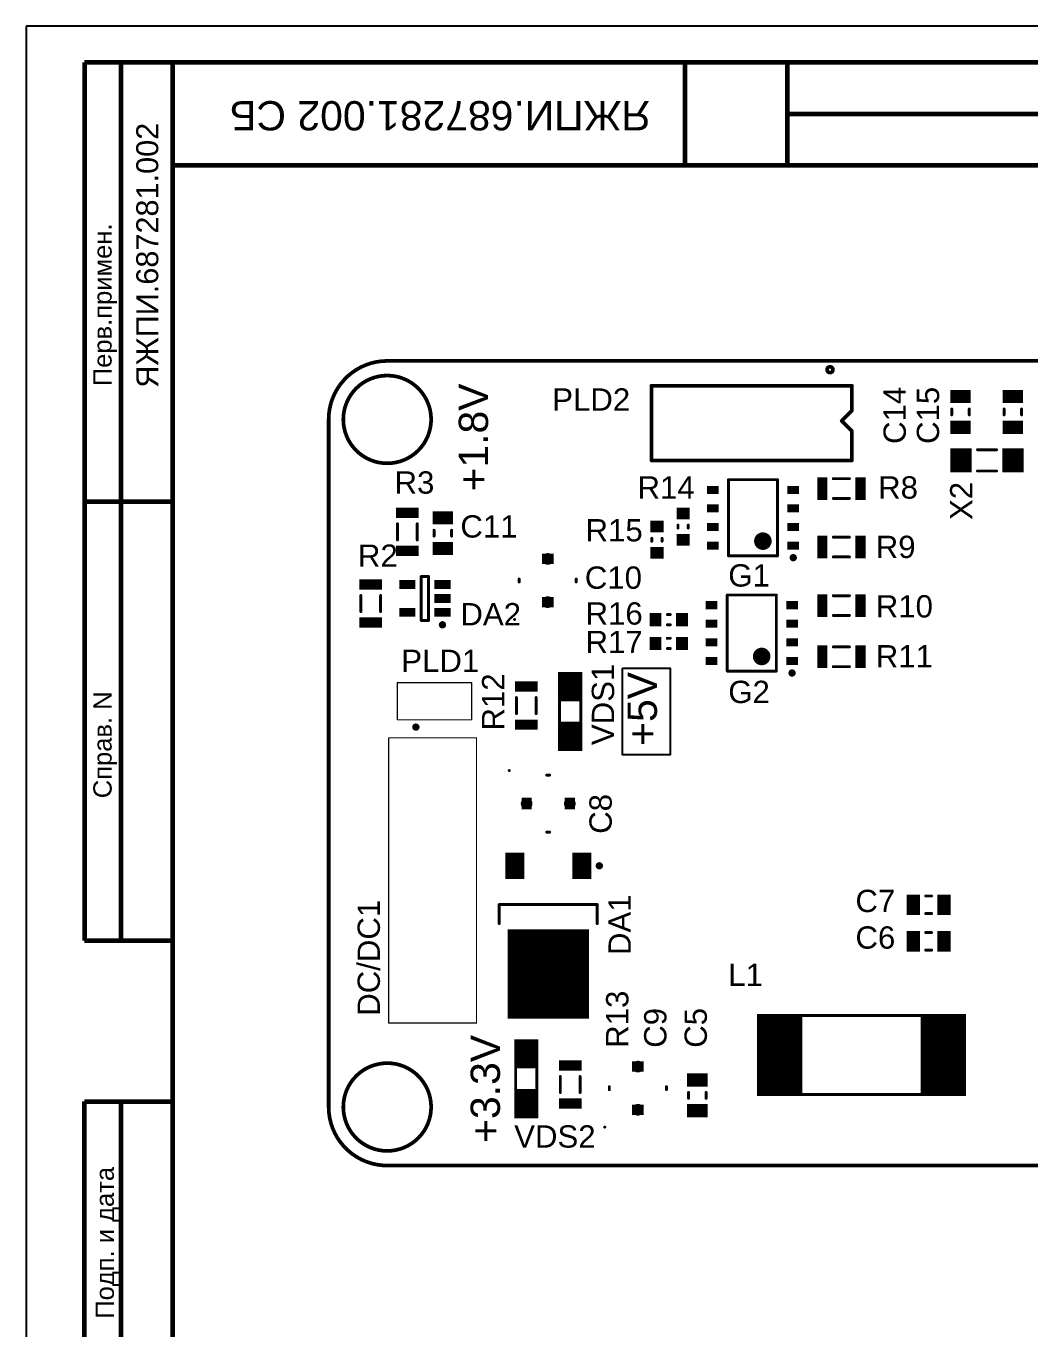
# Model space of a CAD drawing. Header units: millimetres. Extents: x 616 to 3040, y 265 to 2725.
# Drawn here: x 1500.6 to 1637.8, y 1278.2 to 1456.3 of the extents above; entities that cross this region are included whole.
import ezdxf

# ---------------------------------------------------------------- set-up
doc = ezdxf.new("R2010")
doc.units = ezdxf.units.MM
for name, color, linetype in [('KeepOutLayer', 6, 'Continuous'), ('Text', 140, 'Continuous'), ('TONK', 7, 'Continuous'), ('TopOverlay', 2, 'Continuous'), ('TopPaste', 8, 'Continuous')]:
    doc.layers.add(name, color=color, linetype=linetype)
doc.layers.add('OSN', color=7, linetype='Continuous', lineweight=60)
doc.styles.get("Standard").update_dxf_attribs({"font": 'arial.ttf'})

# ---------------------------------------------------------------- blocks, each defined once
blk = doc.blocks.new('3')
at = {"layer": 'KeepOutLayer', "const_width": 0.254}
for points in [[(-43.183, 26.918, -0.414214), (-39.183, 30.918)], [(-39.183, -24.082, -0.414214), (-43.183, -20.082)]]:
    blk.add_lwpolyline(points, format="xyb", dxfattribs=at)
for points in [[(-39.183, 30.918), (36.567, 30.918)], [(-43.183, -20.082), (-43.183, 26.918)], [(-39.183, -24.082), (36.567, -24.082)]]:
    blk.add_lwpolyline(points, dxfattribs=at)
at = {"layer": 'KeepOutLayer'}
for points, const_width in [([(-39.246, 30.918, 1), (-39.119, 30.918, 1)], 0.127), ([(-39.246, 30.918, 1), (-39.119, 30.918, 1)], 0.127), ([(-36.183, 26.918, 1), (-42.183, 26.918, 1)], 0.254), ([(-43.246, 26.918, 1), (-43.119, 26.918, 1)], 0.127), ([(-43.246, 26.918, 1), (-43.119, 26.918, 1)], 0.127), ([(-42.246, 26.918, 1), (-42.119, 26.918, 1)], 0.127), ([(-36.246, 26.918, 1), (-36.119, 26.918, 1)], 0.127), ([(-36.183, -20.082, 1), (-42.183, -20.082, 1)], 0.254), ([(-43.246, -20.082, 1), (-43.119, -20.082, 1)], 0.127), ([(-43.246, -20.082, 1), (-43.119, -20.082, 1)], 0.127), ([(-42.246, -20.082, 1), (-42.119, -20.082, 1)], 0.127), ([(-36.246, -20.082, 1), (-36.119, -20.082, 1)], 0.127), ([(-39.246, -24.082, 1), (-39.119, -24.082, 1)], 0.127), ([(-39.246, -24.082, 1), (-39.119, -24.082, 1)], 0.127)]:
    blk.add_lwpolyline(points, format="xyb", close=True, dxfattribs=dict(at, const_width=const_width))
at = {"layer": 'TopOverlay'}
for points, const_width in [([(-8.735, 30.316, 1), (-9.135, 30.316, 1)], 0.254), ([(-9.199, 30.316, 1), (-9.072, 30.316, 1)], 0.127), ([(-8.799, 30.316, 1), (-8.672, 30.316, 1)], 0.127), ([(-21.199, 29.216, 1), (-21.072, 29.216, 1)], 0.127), ([(-21.199, 29.216, 1), (-21.072, 29.216, 1)], 0.127), ([(-15.499, 29.216, 1), (-15.372, 29.216, 1)], 0.127), ([(-15.499, 29.216, 1), (-15.372, 29.216, 1)], 0.127), ([(-8.999, 29.216, 1), (-8.872, 29.216, 1)], 0.127), ([(-8.999, 29.216, 1), (-8.872, 29.216, 1)], 0.127), ([(-8.499, 29.216, 1), (-8.372, 29.216, 1)], 0.127), ([(-8.499, 29.216, 1), (-8.372, 29.216, 1)], 0.127), ([(-8.399, 29.216, 1), (-8.272, 29.216, 1)], 0.127), ([(-8.399, 29.216, 1), (-8.272, 29.216, 1)], 0.127), ([(-8.399, 29.216, 1), (-8.272, 29.216, 1)], 0.127), ([(-8.399, 29.216, 1), (-8.272, 29.216, 1)], 0.127), ([(-7.499, 29.216, 1), (-7.372, 29.216, 1)], 0.127), ([(-7.499, 29.216, 1), (-7.372, 29.216, 1)], 0.127), ([(-7.499, 27.516, 1), (-7.372, 27.516, 1)], 0.127), ([(-7.499, 27.516, 1), (-7.372, 27.516, 1)], 0.127), ([(-0.668, 27.631, 1), (-0.568, 27.631, 1)], 0.1), ([(0.532, 27.631, 1), (0.632, 27.631, 1)], 0.1), ([(2.907, 27.631, 1), (3.007, 27.631, 1)], 0.1), ([(4.107, 27.631, 1), (4.207, 27.631, 1)], 0.1), ([(-8.199, 26.816, 1), (-8.072, 26.816, 1)], 0.127), ([(-8.199, 26.816, 1), (-8.072, 26.816, 1)], 0.127), ([(-0.668, 27.231, 1), (-0.568, 27.231, 1)], 0.1), ([(0.532, 27.231, 1), (0.632, 27.231, 1)], 0.1), ([(2.907, 27.231, 1), (3.007, 27.231, 1)], 0.1), ([(4.107, 27.231, 1), (4.207, 27.231, 1)], 0.1), ([(-7.499, 26.116, 1), (-7.372, 26.116, 1)], 0.127), ([(-7.499, 26.116, 1), (-7.372, 26.116, 1)], 0.127), ([(-7.499, 26.116, 1), (-7.372, 26.116, 1)], 0.127), ([(-7.499, 25.916, 1), (-7.372, 25.916, 1)], 0.127), ([(1.095, 24.843, 1), (1.195, 24.843, 1)], 0.1), ([(2.395, 24.843, 1), (2.495, 24.843, 1)], 0.1), ([(-21.199, 24.116, 1), (-21.072, 24.116, 1)], 0.127), ([(-21.199, 24.116, 1), (-21.072, 24.116, 1)], 0.127), ([(-7.499, 24.116, 1), (-7.372, 24.116, 1)], 0.127), ([(-7.499, 24.116, 1), (-7.372, 24.116, 1)], 0.127), ([(1.095, 23.393, 1), (1.195, 23.393, 1)], 0.1), ([(2.395, 23.393, 1), (2.495, 23.393, 1)], 0.1), ([(-15.92, 22.798, 1), (-15.82, 22.798, 1)], 0.1), ([(-15.92, 22.798, 1), (-15.82, 22.798, 1)], 0.1), ([(-12.57, 22.798, 1), (-12.47, 22.798, 1)], 0.1), ([(-12.57, 22.798, 1), (-12.47, 22.798, 1)], 0.1), ([(-8.758, 22.868, 1), (-8.658, 22.868, 1)], 0.1), ([(-7.658, 22.868, 1), (-7.558, 22.868, 1)], 0.1), ([(-8.758, 21.518, 1), (-8.658, 21.518, 1)], 0.1), ([(-7.658, 21.518, 1), (-7.558, 21.518, 1)], 0.1), ([(-38.533, 19.781, 1), (-38.433, 19.781, 1)], 0.1), ([(-37.183, 19.781, 1), (-37.083, 19.781, 1)], 0.1), ([(-19.37, 19.693, 1), (-19.27, 19.693, 1)], 0.1), ([(-19.37, 19.493, 1), (-19.27, 19.493, 1)], 0.1), ([(-18.67, 19.693, 1), (-18.57, 19.693, 1)], 0.1), ([(-18.67, 19.493, 1), (-18.57, 19.493, 1)], 0.1), ([(-38.533, 18.681, 1), (-38.433, 18.681, 1)], 0.1), ([(-37.183, 18.681, 1), (-37.083, 18.681, 1)], 0.1), ([(-36.033, 19.343, 1), (-35.933, 19.343, 1)], 0.1), ([(-36.033, 18.943, 1), (-35.933, 18.943, 1)], 0.1), ([(-34.833, 19.343, 1), (-34.733, 19.343, 1)], 0.1), ([(-34.833, 18.943, 1), (-34.733, 18.943, 1)], 0.1), ([(-21.158, 18.793, 1), (-21.058, 18.793, 1)], 0.1), ([(-20.458, 18.793, 1), (-20.358, 18.793, 1)], 0.1), ([(-13.22, 18.598, 1), (-13.82, 18.598, 1)], 0.6), ([(-13.97, 18.598, 1), (-13.67, 18.598, 1)], 0.3), ([(-13.37, 18.598, 1), (-13.07, 18.598, 1)], 0.3), ([(-8.758, 18.868, 1), (-8.658, 18.868, 1)], 0.1), ([(-7.658, 18.868, 1), (-7.558, 18.868, 1)], 0.1), ([(-21.158, 18.593, 1), (-21.058, 18.593, 1)], 0.1), ([(-20.458, 18.593, 1), (-20.358, 18.593, 1)], 0.1), ([(-15.92, 17.598, 1), (-15.82, 17.598, 1)], 0.1), ([(-15.92, 17.598, 1), (-15.82, 17.598, 1)], 0.1), ([(-12.57, 17.598, 1), (-12.47, 17.598, 1)], 0.1), ([(-12.57, 17.598, 1), (-12.47, 17.598, 1)], 0.1), ([(-11.32, 17.468, 1), (-11.57, 17.468, 1)], 0.25), ([(-11.633, 17.468, 1), (-11.508, 17.468, 1)], 0.125), ([(-11.383, 17.468, 1), (-11.258, 17.468, 1)], 0.125), ([(-8.758, 17.518, 1), (-8.658, 17.518, 1)], 0.1), ([(-7.658, 17.518, 1), (-7.558, 17.518, 1)], 0.1), ([(-36.908, 16.181, 1), (-36.808, 16.181, 1)], 0.1), ([(-36.908, 16.181, 1), (-36.808, 16.181, 1)], 0.1), ([(-36.408, 16.181, 1), (-36.308, 16.181, 1)], 0.1), ([(-36.408, 16.181, 1), (-36.308, 16.181, 1)], 0.1), ([(-30.22, 16.006, 1), (-30.12, 16.006, 1)], 0.1), ([(-26.32, 16.006, 1), (-26.22, 16.006, 1)], 0.1), ([(-30.22, 15.806, 1), (-30.12, 15.806, 1)], 0.1), ([(-26.32, 15.806, 1), (-26.22, 15.806, 1)], 0.1), ([(-41.033, 14.881, 1), (-40.933, 14.881, 1)], 0.1), ([(-39.683, 14.881, 1), (-39.583, 14.881, 1)], 0.1), ([(-16, 14.916, 1), (-15.9, 14.916, 1)], 0.1), ([(-16, 14.916, 1), (-15.9, 14.916, 1)], 0.1), ([(-12.65, 14.916, 1), (-12.55, 14.916, 1)], 0.1), ([(-12.65, 14.916, 1), (-12.55, 14.916, 1)], 0.1), ([(-8.758, 14.868, 1), (-8.658, 14.868, 1)], 0.1), ([(-7.658, 14.868, 1), (-7.558, 14.868, 1)], 0.1), ([(-41.033, 13.781, 1), (-40.933, 13.781, 1)], 0.1), ([(-39.683, 13.781, 1), (-39.583, 13.781, 1)], 0.1), ([(-20.095, 13.581, 1), (-19.995, 13.581, 1)], 0.1), ([(-19.895, 13.581, 1), (-19.795, 13.581, 1)], 0.1), ([(-8.758, 13.518, 1), (-8.658, 13.518, 1)], 0.1), ([(-7.658, 13.518, 1), (-7.558, 13.518, 1)], 0.1), ([(-36.908, 13.181, 1), (-36.808, 13.181, 1)], 0.1), ([(-36.908, 13.181, 1), (-36.808, 13.181, 1)], 0.1), ([(-36.408, 13.181, 1), (-36.308, 13.181, 1)], 0.1), ([(-36.408, 13.181, 1), (-36.308, 13.181, 1)], 0.1), ([(-35.283, 12.881, 1), (-35.533, 12.881, 1)], 0.25), ([(-35.595, 12.881, 1), (-35.47, 12.881, 1)], 0.125), ([(-35.345, 12.881, 1), (-35.22, 12.881, 1)], 0.125), ([(-30.432, 13.244, 1), (-30.532, 13.244, 1)], 0.1), ([(-30.557, 13.244, 1), (-30.507, 13.244, 1)], 0.05), ([(-30.457, 13.244, 1), (-30.407, 13.244, 1)], 0.05), ([(-20.095, 12.881, 1), (-19.995, 12.881, 1)], 0.1), ([(-19.895, 12.881, 1), (-19.795, 12.881, 1)], 0.1), ([(-20.095, 11.956, 1), (-19.995, 11.956, 1)], 0.1), ([(-19.895, 11.956, 1), (-19.795, 11.956, 1)], 0.1), ([(-20.095, 11.256, 1), (-19.995, 11.256, 1)], 0.1), ([(-19.895, 11.256, 1), (-19.795, 11.256, 1)], 0.1), ([(-13.3, 10.716, 1), (-13.9, 10.716, 1)], 0.6), ([(-14.05, 10.716, 1), (-13.75, 10.716, 1)], 0.3), ([(-13.45, 10.716, 1), (-13.15, 10.716, 1)], 0.3), ([(-8.758, 11.368, 1), (-8.658, 11.368, 1)], 0.1), ([(-7.658, 11.368, 1), (-7.558, 11.368, 1)], 0.1), ([(-16, 9.716, 1), (-15.9, 9.716, 1)], 0.1), ([(-16, 9.716, 1), (-15.9, 9.716, 1)], 0.1), ([(-12.65, 9.716, 1), (-12.55, 9.716, 1)], 0.1), ([(-12.65, 9.716, 1), (-12.55, 9.716, 1)], 0.1), ([(-11.4, 9.586, 1), (-11.65, 9.586, 1)], 0.25), ([(-8.758, 10.018, 1), (-8.658, 10.018, 1)], 0.1), ([(-7.658, 10.018, 1), (-7.558, 10.018, 1)], 0.1), ([(-38.513, 8.926, 1), (-38.473, 8.926, 1)], 0.04), ([(-38.513, 8.926, 1), (-38.473, 8.926, 1)], 0.04), ([(-33.433, 8.926, 1), (-33.393, 8.926, 1)], 0.04), ([(-33.433, 8.926, 1), (-33.393, 8.926, 1)], 0.04), ([(-11.713, 9.586, 1), (-11.588, 9.586, 1)], 0.125), ([(-11.463, 9.586, 1), (-11.338, 9.586, 1)], 0.125), ([(-30.408, 7.906, 1), (-30.308, 7.906, 1)], 0.1), ([(-29.058, 7.906, 1), (-28.958, 7.906, 1)], 0.1), ([(-27.458, 7.606, 1), (-27.358, 7.606, 1)], 0.1), ([(-26.008, 7.606, 1), (-25.908, 7.606, 1)], 0.1), ([(-38.513, 6.386, 1), (-38.473, 6.386, 1)], 0.04), ([(-38.513, 6.386, 1), (-38.473, 6.386, 1)], 0.04), ([(-33.433, 6.386, 1), (-33.393, 6.386, 1)], 0.04), ([(-33.433, 6.386, 1), (-33.393, 6.386, 1)], 0.04), ([(-30.408, 6.806, 1), (-30.308, 6.806, 1)], 0.1), ([(-29.058, 6.806, 1), (-28.958, 6.806, 1)], 0.1), ([(-27.458, 6.306, 1), (-27.358, 6.306, 1)], 0.1), ([(-26.008, 6.306, 1), (-25.908, 6.306, 1)], 0.1), ([(-37.098, 5.886, 1), (-37.348, 5.886, 1)], 0.25), ([(-37.41, 5.886, 1), (-37.285, 5.886, 1)], 0.125), ([(-37.16, 5.886, 1), (-37.035, 5.886, 1)], 0.125), ([(-39.103, 5.156, 1), (-39.063, 5.156, 1)], 0.04), ([(-39.103, 5.156, 1), (-39.063, 5.156, 1)], 0.04), ([(-33.103, 5.156, 1), (-33.063, 5.156, 1)], 0.04), ([(-33.103, 5.156, 1), (-33.063, 5.156, 1)], 0.04), ([(-30.795, 2.918, 1), (-30.895, 2.918, 1)], 0.1), ([(-30.92, 2.918, 1), (-30.87, 2.918, 1)], 0.05), ([(-30.82, 2.918, 1), (-30.77, 2.918, 1)], 0.05), ([(-28.333, 2.606, 1), (-28.233, 2.606, 1)], 0.1), ([(-28.133, 2.606, 1), (-28.033, 2.606, 1)], 0.1), ([(-28.333, -1.294, 1), (-28.233, -1.294, 1)], 0.1), ([(-28.133, -1.294, 1), (-28.033, -1.294, 1)], 0.1), ([(-24.568, -3.594, 1), (-24.818, -3.594, 1)], 0.25), ([(-24.88, -3.594, 1), (-24.755, -3.594, 1)], 0.125), ([(-24.63, -3.594, 1), (-24.505, -3.594, 1)], 0.125), ([(-31.583, -6.244, 1), (-31.483, -6.244, 1)], 0.1), ([(-31.583, -6.244, 1), (-31.483, -6.244, 1)], 0.1), ([(-24.883, -6.244, 1), (-24.783, -6.244, 1)], 0.1), ([(-24.883, -6.244, 1), (-24.783, -6.244, 1)], 0.1), ([(-2.445, -5.657, 1), (-2.345, -5.657, 1)], 0.1), ([(-2.045, -5.657, 1), (-1.945, -5.657, 1)], 0.1), ([(-2.445, -6.857, 1), (-2.345, -6.857, 1)], 0.1), ([(-2.045, -6.857, 1), (-1.945, -6.857, 1)], 0.1), ([(-31.583, -7.544, 1), (-31.483, -7.544, 1)], 0.1), ([(-24.883, -7.544, 1), (-24.783, -7.544, 1)], 0.1), ([(-2.445, -8.157, 1), (-2.345, -8.157, 1)], 0.1), ([(-2.045, -8.157, 1), (-1.945, -8.157, 1)], 0.1), ([(-2.445, -9.357, 1), (-2.345, -9.357, 1)], 0.1), ([(-2.045, -9.357, 1), (-1.945, -9.357, 1)], 0.1), ([(-11.133, -13.819, 1), (-11.033, -13.819, 1)], 0.1), ([(-2.533, -13.819, 1), (-2.433, -13.819, 1)], 0.1), ([(-39.103, -14.344, 1), (-39.063, -14.344, 1)], 0.04), ([(-39.103, -14.344, 1), (-39.063, -14.344, 1)], 0.04), ([(-33.103, -14.344, 1), (-33.063, -14.344, 1)], 0.04), ([(-33.103, -14.344, 1), (-33.063, -14.344, 1)], 0.04), ([(-30.458, -17.494, 1), (-30.358, -17.494, 1)], 0.1), ([(-29.008, -17.494, 1), (-28.908, -17.494, 1)], 0.1), ([(-30.458, -18.794, 1), (-30.358, -18.794, 1)], 0.1), ([(-29.008, -18.794, 1), (-28.908, -18.794, 1)], 0.1), ([(-27.408, -17.994, 1), (-27.308, -17.994, 1)], 0.1), ([(-26.058, -17.994, 1), (-25.958, -17.994, 1)], 0.1), ([(-24.058, -18.694, 1), (-23.958, -18.694, 1)], 0.1), ([(-20.158, -18.694, 1), (-20.058, -18.694, 1)], 0.1), ([(-27.408, -19.094, 1), (-27.308, -19.094, 1)], 0.1), ([(-26.058, -19.094, 1), (-25.958, -19.094, 1)], 0.1), ([(-24.058, -18.894, 1), (-23.958, -18.894, 1)], 0.1), ([(-20.158, -18.894, 1), (-20.058, -18.894, 1)], 0.1), ([(-18.645, -19.082, 1), (-18.545, -19.082, 1)], 0.1), ([(-18.645, -19.482, 1), (-18.545, -19.482, 1)], 0.1), ([(-17.445, -19.082, 1), (-17.345, -19.082, 1)], 0.1), ([(-17.445, -19.482, 1), (-17.345, -19.482, 1)], 0.1), ([(-11.133, -19.219, 1), (-11.033, -19.219, 1)], 0.1), ([(-2.533, -19.219, 1), (-2.433, -19.219, 1)], 0.1), ([(-24.27, -21.456, 1), (-24.37, -21.456, 1)], 0.1), ([(-24.395, -21.456, 1), (-24.345, -21.456, 1)], 0.05), ([(-24.295, -21.456, 1), (-24.245, -21.456, 1)], 0.05)]:
    blk.add_lwpolyline(points, format="xyb", close=True, dxfattribs=dict(at, const_width=const_width))
for points, const_width in [([(-21.135, 24.116), (-21.135, 29.216)], 0.254), ([(-21.135, 29.216), (-15.435, 29.216)], 0.254), ([(-15.435, 29.216), (-8.935, 29.216)], 0.254), ([(-8.935, 29.216), (-8.435, 29.216)], 0.254), ([(-8.435, 29.216), (-8.335, 29.216)], 0.254), ([(-8.335, 29.216), (-8.335, 29.216)], 0.254), ([(-8.335, 29.216), (-7.435, 29.216)], 0.254), ([(-7.435, 27.516), (-7.435, 29.216)], 0.254), ([(-8.135, 26.816), (-7.435, 27.516)], 0.254), ([(-0.618, 27.231), (-0.618, 27.631)], 0.2), ([(0.582, 27.231), (0.582, 27.631)], 0.2), ([(2.957, 27.231), (2.957, 27.631)], 0.2), ([(4.157, 27.231), (4.157, 27.631)], 0.2), ([(-8.135, 26.816), (-7.435, 26.116)], 0.254), ([(-7.435, 25.916), (-7.435, 26.116)], 0.254), ([(-7.435, 24.116), (-7.435, 26.116)], 0.254), ([(1.145, 24.843), (2.445, 24.843)], 0.2), ([(-21.135, 24.116), (-7.435, 24.116)], 0.254), ([(1.145, 23.393), (2.445, 23.393)], 0.2), ([(-15.87, 17.598), (-15.87, 22.798)], 0.2), ([(-15.87, 22.798), (-12.52, 22.798)], 0.2), ([(-12.52, 17.598), (-12.52, 22.798)], 0.2), ([(-8.708, 22.868), (-7.608, 22.868)], 0.2), ([(-8.708, 21.518), (-7.608, 21.518)], 0.2), ([(-38.483, 18.681), (-38.483, 19.781)], 0.2), ([(-37.133, 18.681), (-37.133, 19.781)], 0.2), ([(-19.32, 19.493), (-19.32, 19.693)], 0.2), ([(-18.62, 19.493), (-18.62, 19.693)], 0.2), ([(-35.983, 18.943), (-35.983, 19.343)], 0.2), ([(-34.783, 18.943), (-34.783, 19.343)], 0.2), ([(-21.108, 18.593), (-21.108, 18.793)], 0.2), ([(-20.408, 18.593), (-20.408, 18.793)], 0.2), ([(-8.708, 18.868), (-7.608, 18.868)], 0.2), ([(-15.87, 17.598), (-12.52, 17.598)], 0.2), ([(-8.708, 17.518), (-7.608, 17.518)], 0.2), ([(-36.858, 13.181), (-36.858, 16.181)], 0.2), ([(-36.858, 16.181), (-36.358, 16.181)], 0.2), ([(-36.358, 13.181), (-36.358, 16.181)], 0.2), ([(-30.17, 15.806), (-30.17, 16.006)], 0.2), ([(-26.27, 15.806), (-26.27, 16.006)], 0.2), ([(-40.983, 13.781), (-40.983, 14.881)], 0.2), ([(-39.633, 13.781), (-39.633, 14.881)], 0.2), ([(-15.95, 9.716), (-15.95, 14.916)], 0.2), ([(-15.95, 14.916), (-12.6, 14.916)], 0.2), ([(-12.6, 9.716), (-12.6, 14.916)], 0.2), ([(-8.708, 14.868), (-7.608, 14.868)], 0.2), ([(-20.045, 13.581), (-19.845, 13.581)], 0.2), ([(-8.708, 13.518), (-7.608, 13.518)], 0.2), ([(-36.858, 13.181), (-36.358, 13.181)], 0.2), ([(-20.045, 12.881), (-19.845, 12.881)], 0.2), ([(-20.045, 11.956), (-19.845, 11.956)], 0.2), ([(-20.045, 11.256), (-19.845, 11.256)], 0.2), ([(-8.708, 11.368), (-7.608, 11.368)], 0.2), ([(-15.95, 9.716), (-12.6, 9.716)], 0.2), ([(-8.708, 10.018), (-7.608, 10.018)], 0.2), ([(-38.493, 6.386), (-38.493, 8.926)], 0.08), ([(-38.493, 8.926), (-33.413, 8.926)], 0.08), ([(-33.413, 6.386), (-33.413, 8.926)], 0.08), ([(-30.358, 6.806), (-30.358, 7.906)], 0.2), ([(-29.008, 6.806), (-29.008, 7.906)], 0.2), ([(-27.408, 6.306), (-27.408, 7.606)], 0.2), ([(-25.958, 6.306), (-25.958, 7.606)], 0.2), ([(-38.493, 6.386), (-33.413, 6.386)], 0.08), ([(-39.083, -14.344), (-39.083, 5.156)], 0.08), ([(-39.083, 5.156), (-33.083, 5.156)], 0.08), ([(-33.083, -14.344), (-33.083, 5.156)], 0.08), ([(-28.283, 2.606), (-28.083, 2.606)], 0.2), ([(-28.283, -1.294), (-28.083, -1.294)], 0.2), ([(-31.533, -7.544), (-31.533, -6.244)], 0.2), ([(-31.533, -6.244), (-24.833, -6.244)], 0.2), ([(-24.833, -7.544), (-24.833, -6.244)], 0.2), ([(-2.395, -5.657), (-1.995, -5.657)], 0.2), ([(-2.395, -6.857), (-1.995, -6.857)], 0.2), ([(-2.395, -8.157), (-1.995, -8.157)], 0.2), ([(-2.395, -9.357), (-1.995, -9.357)], 0.2), ([(-11.083, -13.819), (-2.483, -13.819)], 0.2), ([(-39.083, -14.344), (-33.083, -14.344)], 0.08), ([(-30.408, -18.794), (-30.408, -17.494)], 0.2), ([(-28.958, -18.794), (-28.958, -17.494)], 0.2), ([(-27.358, -19.094), (-27.358, -17.994)], 0.2), ([(-26.008, -19.094), (-26.008, -17.994)], 0.2), ([(-24.008, -18.894), (-24.008, -18.694)], 0.2), ([(-20.108, -18.894), (-20.108, -18.694)], 0.2), ([(-18.595, -19.482), (-18.595, -19.082)], 0.2), ([(-17.395, -19.482), (-17.395, -19.082)], 0.2), ([(-11.083, -19.219), (-2.483, -19.219)], 0.2)]:
    blk.add_lwpolyline(points, dxfattribs=dict(at, const_width=const_width))
blk.add_lwpolyline([(-23.117, 9.926), (-19.856, 9.926), (-19.856, 3.994), (-23.117, 3.994)], close=True, dxfattribs=at)
at = {"layer": 'TopPaste'}
for points, const_width in [([(-0.718, 28.706), (0.682, 28.706)], 0.45), ([(-0.368, 28.931), (-0.368, 28.031)], 0.7), ([(0.332, 28.931), (0.332, 28.031)], 0.7), ([(2.857, 28.706), (4.257, 28.706)], 0.45), ([(3.207, 28.931), (3.207, 28.031)], 0.7), ([(3.907, 28.931), (3.907, 28.031)], 0.7), ([(-0.718, 28.256), (0.682, 28.256)], 0.45), ([(2.857, 28.256), (4.257, 28.256)], 0.45), ([(-0.718, 26.606), (0.682, 26.606)], 0.45), ([(-0.368, 26.831), (-0.368, 25.931)], 0.7), ([(0.332, 26.831), (0.332, 25.931)], 0.7), ([(2.857, 26.606), (4.257, 26.606)], 0.45), ([(3.207, 26.831), (3.207, 25.931)], 0.7), ([(3.907, 26.831), (3.907, 25.931)], 0.7), ([(-0.718, 26.156), (0.682, 26.156)], 0.45), ([(2.857, 26.156), (4.257, 26.156)], 0.45), ([(-0.705, 24.531), (0.745, 24.531)], 0.825), ([(-0.343, 23.293), (-0.343, 24.943)], 0.725), ([(0.382, 23.293), (0.382, 24.943)], 0.725), ([(2.845, 24.531), (4.295, 24.531)], 0.825), ([(3.207, 23.293), (3.207, 24.943)], 0.725), ([(3.932, 23.293), (3.932, 24.943)], 0.725), ([(-0.705, 23.706), (0.745, 23.706)], 0.825), ([(2.845, 23.706), (4.295, 23.706)], 0.825), ([(-17.345, 22.241), (-16.545, 22.241)], 0.275), ([(-11.845, 22.241), (-11.045, 22.241)], 0.275), ([(-9.808, 22.581), (-9.108, 22.581)], 0.775), ([(-9.633, 21.418), (-9.633, 22.968)], 0.35), ([(-9.283, 21.418), (-9.283, 22.968)], 0.35), ([(-7.208, 22.581), (-6.508, 22.581)], 0.775), ([(-7.033, 21.418), (-7.033, 22.968)], 0.35), ([(-6.683, 21.418), (-6.683, 22.968)], 0.35), ([(-17.345, 21.966), (-16.545, 21.966)], 0.275), ([(-11.845, 21.966), (-11.045, 21.966)], 0.275), ([(-9.808, 21.806), (-9.108, 21.806)], 0.775), ([(-7.208, 21.806), (-6.508, 21.806)], 0.775), ([(-38.583, 20.706), (-37.033, 20.706)], 0.35), ([(-38.583, 20.356), (-37.033, 20.356)], 0.35), ([(-38.195, 20.881), (-38.195, 20.181)], 0.775), ([(-37.42, 20.881), (-37.42, 20.181)], 0.775), ([(-36.083, 20.418), (-34.683, 20.418)], 0.45), ([(-35.733, 20.643), (-35.733, 19.743)], 0.7), ([(-35.033, 20.643), (-35.033, 19.743)], 0.7), ([(-19.42, 20.693), (-18.52, 20.693)], 0.4), ([(-19.42, 20.293), (-18.52, 20.293)], 0.4), ([(-19.195, 20.893), (-19.195, 20.093)], 0.45), ([(-18.745, 20.893), (-18.745, 20.093)], 0.45), ([(-17.345, 20.971), (-16.545, 20.971)], 0.275), ([(-17.345, 20.696), (-16.545, 20.696)], 0.275), ([(-11.845, 20.971), (-11.045, 20.971)], 0.275), ([(-11.845, 20.696), (-11.045, 20.696)], 0.275), ([(-36.083, 19.968), (-34.683, 19.968)], 0.45), ([(-21.208, 19.793), (-20.308, 19.793)], 0.4), ([(-21.208, 19.393), (-20.308, 19.393)], 0.4), ([(-20.983, 19.993), (-20.983, 19.193)], 0.45), ([(-20.533, 19.993), (-20.533, 19.193)], 0.45), ([(-17.345, 19.701), (-16.545, 19.701)], 0.275), ([(-11.845, 19.701), (-11.045, 19.701)], 0.275), ([(-35.733, 18.543), (-35.733, 17.643)], 0.7), ([(-35.033, 18.543), (-35.033, 17.643)], 0.7), ([(-19.42, 18.893), (-18.52, 18.893)], 0.4), ([(-19.195, 19.093), (-19.195, 18.293)], 0.45), ([(-18.745, 19.093), (-18.745, 18.293)], 0.45), ([(-17.345, 19.426), (-16.545, 19.426)], 0.275), ([(-11.845, 19.426), (-11.045, 19.426)], 0.275), ([(-9.808, 18.581), (-9.108, 18.581)], 0.775), ([(-9.633, 17.418), (-9.633, 18.968)], 0.35), ([(-9.283, 17.418), (-9.283, 18.968)], 0.35), ([(-7.208, 18.581), (-6.508, 18.581)], 0.775), ([(-7.033, 17.418), (-7.033, 18.968)], 0.35), ([(-6.683, 17.418), (-6.683, 18.968)], 0.35), ([(-38.583, 18.106), (-37.033, 18.106)], 0.35), ([(-38.583, 17.756), (-37.033, 17.756)], 0.35), ([(-38.195, 18.281), (-38.195, 17.581)], 0.775), ([(-37.42, 18.281), (-37.42, 17.581)], 0.775), ([(-36.083, 18.318), (-34.683, 18.318)], 0.45), ([(-36.083, 17.868), (-34.683, 17.868)], 0.45), ([(-28.42, 17.731), (-28.42, 17.031)], 0.4), ([(-28.02, 17.731), (-28.02, 17.031)], 0.4), ([(-21.208, 17.993), (-20.308, 17.993)], 0.4), ([(-20.983, 18.193), (-20.983, 17.393)], 0.45), ([(-20.533, 18.193), (-20.533, 17.393)], 0.45), ([(-19.42, 18.493), (-18.52, 18.493)], 0.4), ([(-17.345, 18.431), (-16.545, 18.431)], 0.275), ([(-17.345, 18.156), (-16.545, 18.156)], 0.275), ([(-11.845, 18.431), (-11.045, 18.431)], 0.275), ([(-11.845, 18.156), (-11.045, 18.156)], 0.275), ([(-9.808, 17.806), (-9.108, 17.806)], 0.775), ([(-7.208, 17.806), (-6.508, 17.806)], 0.775), ([(-21.208, 17.593), (-20.308, 17.593)], 0.4), ([(-40.695, 15.981), (-40.695, 15.281)], 0.775), ([(-39.92, 15.981), (-39.92, 15.281)], 0.775), ([(-38.083, 15.931), (-38.083, 15.331)], 0.55), ([(-37.533, 15.931), (-37.533, 15.331)], 0.55), ([(-35.683, 15.931), (-35.683, 15.331)], 0.55), ([(-35.133, 15.931), (-35.133, 15.331)], 0.55), ([(-41.083, 15.806), (-39.533, 15.806)], 0.35), ([(-41.083, 15.456), (-39.533, 15.456)], 0.35), ([(-37.258, 15.781), (-38.358, 15.781)], 0.3), ([(-37.258, 15.481), (-38.358, 15.481)], 0.3), ([(-34.858, 15.781), (-35.958, 15.781)], 0.3), ([(-34.858, 15.481), (-35.958, 15.481)], 0.3), ([(-35.683, 14.981), (-35.683, 14.381)], 0.55), ([(-35.133, 14.981), (-35.133, 14.381)], 0.55), ([(-9.633, 13.418), (-9.633, 14.968)], 0.35), ([(-9.283, 13.418), (-9.283, 14.968)], 0.35), ([(-7.033, 13.418), (-7.033, 14.968)], 0.35), ([(-6.683, 13.418), (-6.683, 14.968)], 0.35), ([(-38.083, 14.031), (-38.083, 13.431)], 0.55), ([(-37.533, 14.031), (-37.533, 13.431)], 0.55), ([(-34.858, 14.831), (-35.958, 14.831)], 0.3), ([(-34.858, 14.531), (-35.958, 14.531)], 0.3), ([(-35.683, 14.031), (-35.683, 13.431)], 0.55), ([(-35.133, 14.031), (-35.133, 13.431)], 0.55), ([(-28.42, 14.781), (-28.42, 14.081)], 0.4), ([(-28.02, 14.781), (-28.02, 14.081)], 0.4), ([(-17.425, 14.358), (-16.625, 14.358)], 0.275), ([(-11.925, 14.358), (-11.125, 14.358)], 0.275), ([(-9.808, 14.581), (-9.108, 14.581)], 0.775), ([(-7.208, 14.581), (-6.508, 14.581)], 0.775), ([(-41.083, 13.206), (-39.533, 13.206)], 0.35), ([(-40.695, 13.381), (-40.695, 12.681)], 0.775), ([(-39.92, 13.381), (-39.92, 12.681)], 0.775), ([(-37.258, 13.881), (-38.358, 13.881)], 0.3), ([(-37.258, 13.581), (-38.358, 13.581)], 0.3), ([(-34.858, 13.881), (-35.958, 13.881)], 0.3), ([(-34.858, 13.581), (-35.958, 13.581)], 0.3), ([(-20.445, 13.456), (-21.245, 13.456)], 0.45), ([(-21.045, 13.681), (-21.045, 12.781)], 0.4), ([(-20.645, 13.681), (-20.645, 12.781)], 0.4), ([(-18.645, 13.456), (-19.445, 13.456)], 0.45), ([(-19.245, 13.681), (-19.245, 12.781)], 0.4), ([(-18.845, 13.681), (-18.845, 12.781)], 0.4), ([(-17.425, 14.083), (-16.625, 14.083)], 0.275), ([(-11.925, 14.083), (-11.125, 14.083)], 0.275), ([(-9.808, 13.806), (-9.108, 13.806)], 0.775), ([(-7.208, 13.806), (-6.508, 13.806)], 0.775), ([(-41.083, 12.856), (-39.533, 12.856)], 0.35), ([(-20.445, 13.006), (-21.245, 13.006)], 0.45), ([(-18.645, 13.006), (-19.445, 13.006)], 0.45), ([(-17.425, 13.088), (-16.625, 13.088)], 0.275), ([(-17.425, 12.813), (-16.625, 12.813)], 0.275), ([(-11.925, 13.088), (-11.125, 13.088)], 0.275), ([(-11.925, 12.813), (-11.125, 12.813)], 0.275), ([(-20.445, 11.831), (-21.245, 11.831)], 0.45), ([(-20.445, 11.381), (-21.245, 11.381)], 0.45), ([(-21.045, 12.056), (-21.045, 11.156)], 0.4), ([(-20.645, 12.056), (-20.645, 11.156)], 0.4), ([(-18.645, 11.831), (-19.445, 11.831)], 0.45), ([(-18.645, 11.381), (-19.445, 11.381)], 0.45), ([(-19.245, 12.056), (-19.245, 11.156)], 0.4), ([(-18.845, 12.056), (-18.845, 11.156)], 0.4), ([(-17.425, 11.818), (-16.625, 11.818)], 0.275), ([(-17.425, 11.543), (-16.625, 11.543)], 0.275), ([(-11.925, 11.818), (-11.125, 11.818)], 0.275), ([(-11.925, 11.543), (-11.125, 11.543)], 0.275), ([(-9.633, 9.918), (-9.633, 11.468)], 0.35), ([(-9.283, 9.918), (-9.283, 11.468)], 0.35), ([(-7.033, 9.918), (-7.033, 11.468)], 0.35), ([(-6.683, 9.918), (-6.683, 11.468)], 0.35), ([(-9.808, 11.081), (-9.108, 11.081)], 0.775), ([(-9.808, 10.306), (-9.108, 10.306)], 0.775), ([(-7.208, 11.081), (-6.508, 11.081)], 0.775), ([(-7.208, 10.306), (-6.508, 10.306)], 0.775), ([(-27.095, 9.656), (-27.095, 7.656)], 0.825), ([(-26.27, 9.656), (-26.27, 7.656)], 0.825), ([(-17.425, 10.548), (-16.625, 10.548)], 0.275), ([(-17.425, 10.273), (-16.625, 10.273)], 0.275), ([(-11.925, 10.548), (-11.125, 10.548)], 0.275), ([(-11.925, 10.273), (-11.125, 10.273)], 0.275), ([(-30.458, 8.831), (-28.908, 8.831)], 0.35), ([(-30.07, 9.006), (-30.07, 8.306)], 0.775), ([(-29.295, 9.006), (-29.295, 8.306)], 0.775), ([(-27.508, 9.156), (-25.858, 9.156)], 1), ([(-30.458, 8.481), (-28.908, 8.481)], 0.35), ([(-27.508, 8.156), (-25.858, 8.156)], 1), ([(-30.458, 6.231), (-28.908, 6.231)], 0.35), ([(-30.07, 6.406), (-30.07, 5.706)], 0.775), ([(-29.295, 6.406), (-29.295, 5.706)], 0.775), ([(-27.508, 5.756), (-25.858, 5.756)], 1), ([(-27.095, 6.256), (-27.095, 4.256)], 0.825), ([(-26.27, 6.256), (-26.27, 4.256)], 0.825), ([(-30.458, 5.881), (-28.908, 5.881)], 0.35), ([(-27.508, 4.756), (-25.858, 4.756)], 1), ([(-29.308, 0.856), (-30.008, 0.856)], 0.4), ([(-26.358, 0.856), (-27.058, 0.856)], 0.4), ([(-29.308, 0.456), (-30.008, 0.456)], 0.4), ([(-26.358, 0.456), (-27.058, 0.456)], 0.4), ([(-30.798, -2.694), (-30.798, -4.494)], 0.65), ([(-30.148, -2.694), (-30.148, -4.494)], 0.65), ([(-26.218, -2.694), (-26.218, -4.494)], 0.65), ([(-25.568, -2.694), (-25.568, -4.494)], 0.65), ([(-31.123, -3.144), (-29.823, -3.144)], 0.9), ([(-26.543, -3.144), (-25.243, -3.144)], 0.9), ([(-31.123, -4.044), (-29.823, -4.044)], 0.9), ([(-26.543, -4.044), (-25.243, -4.044)], 0.9), ([(-3.47, -6.957), (-3.47, -5.557)], 0.45), ([(-3.02, -6.957), (-3.02, -5.557)], 0.45), ([(-1.37, -6.957), (-1.37, -5.557)], 0.45), ([(-0.92, -6.957), (-0.92, -5.557)], 0.45), ([(-3.695, -5.907), (-2.795, -5.907)], 0.7), ([(-1.595, -5.907), (-0.695, -5.907)], 0.7), ([(-29.57, -7.944), (-29.57, -14.044)], 2.775), ([(-26.795, -7.944), (-26.795, -14.044)], 2.775), ([(-3.695, -6.607), (-2.795, -6.607)], 0.7), ([(-1.595, -6.607), (-0.695, -6.607)], 0.7), ([(-30.958, -9.469), (-25.408, -9.469)], 3.05), ([(-3.47, -9.457), (-3.47, -8.057)], 0.45), ([(-3.02, -9.457), (-3.02, -8.057)], 0.45), ([(-1.37, -9.457), (-1.37, -8.057)], 0.45), ([(-0.92, -9.457), (-0.92, -8.057)], 0.45), ([(-3.695, -8.407), (-2.795, -8.407)], 0.7), ([(-3.695, -9.107), (-2.795, -9.107)], 0.7), ([(-1.595, -8.407), (-0.695, -8.407)], 0.7), ([(-1.595, -9.107), (-0.695, -9.107)], 0.7), ([(-30.958, -12.519), (-25.408, -12.519)], 3.05), ([(-13.148, -19.319), (-13.148, -13.719)], 1.55), ([(-11.598, -19.319), (-11.598, -13.719)], 1.55), ([(-1.968, -19.319), (-1.968, -13.719)], 1.55), ([(-0.418, -19.319), (-0.418, -13.719)], 1.55), ([(-13.923, -15.119), (-10.823, -15.119)], 2.8), ([(-2.743, -15.119), (0.357, -15.119)], 2.8), ([(-30.095, -17.444), (-30.095, -15.444)], 0.825), ([(-29.27, -17.444), (-29.27, -15.444)], 0.825), ([(-28.858, -15.944), (-30.508, -15.944)], 1), ([(-28.858, -16.944), (-30.508, -16.944)], 1), ([(-27.458, -17.069), (-25.908, -17.069)], 0.35), ([(-27.07, -16.894), (-27.07, -17.594)], 0.775), ([(-26.295, -16.894), (-26.295, -17.594)], 0.775), ([(-22.258, -16.969), (-22.258, -17.669)], 0.4), ([(-21.858, -16.969), (-21.858, -17.669)], 0.4), ([(-13.923, -17.919), (-10.823, -17.919)], 2.8), ([(-2.743, -17.919), (0.357, -17.919)], 2.8), ([(-27.458, -17.419), (-25.908, -17.419)], 0.35), ([(-18.695, -18.007), (-17.295, -18.007)], 0.45), ([(-18.345, -17.782), (-18.345, -18.682)], 0.7), ([(-17.645, -17.782), (-17.645, -18.682)], 0.7), ([(-30.095, -20.844), (-30.095, -18.844)], 0.825), ([(-29.27, -20.844), (-29.27, -18.844)], 0.825), ([(-18.695, -18.457), (-17.295, -18.457)], 0.45), ([(-28.858, -19.344), (-30.508, -19.344)], 1), ([(-27.458, -19.669), (-25.908, -19.669)], 0.35), ([(-27.07, -19.494), (-27.07, -20.194)], 0.775), ([(-26.295, -19.494), (-26.295, -20.194)], 0.775), ([(-18.345, -19.882), (-18.345, -20.782)], 0.7), ([(-17.645, -19.882), (-17.645, -20.782)], 0.7), ([(-28.858, -20.344), (-30.508, -20.344)], 1), ([(-27.458, -20.019), (-25.908, -20.019)], 0.35), ([(-22.258, -19.919), (-22.258, -20.619)], 0.4), ([(-21.858, -19.919), (-21.858, -20.619)], 0.4), ([(-18.695, -20.107), (-17.295, -20.107)], 0.45), ([(-18.695, -20.557), (-17.295, -20.557)], 0.45)]:
    blk.add_lwpolyline(points, dxfattribs=dict(at, const_width=const_width))
for points, const_width in [([(-0.243, 28.481, 1), (0.207, 28.481, 1)], 0.45), ([(3.332, 28.481, 1), (3.782, 28.481, 1)], 0.45), ([(-0.243, 26.381, 1), (0.207, 26.381, 1)], 0.45), ([(3.332, 26.381, 1), (3.782, 26.381, 1)], 0.45), ([(-0.343, 24.118, 1), (0.382, 24.118, 1)], 0.725), ([(3.207, 24.118, 1), (3.932, 24.118, 1)], 0.725), ([(-17.083, 22.103, 1), (-16.808, 22.103, 1)], 0.275), ([(-11.583, 22.103, 1), (-11.308, 22.103, 1)], 0.275), ([(-9.633, 22.193, 1), (-9.283, 22.193, 1)], 0.35), ([(-7.033, 22.193, 1), (-6.683, 22.193, 1)], 0.35), ([(-37.983, 20.531, 1), (-37.633, 20.531, 1)], 0.35), ([(-35.608, 20.193, 1), (-35.158, 20.193, 1)], 0.45), ([(-19.17, 20.493, 1), (-18.77, 20.493, 1)], 0.4), ([(-17.083, 20.833, 1), (-16.808, 20.833, 1)], 0.275), ([(-11.583, 20.833, 1), (-11.308, 20.833, 1)], 0.275), ([(-20.958, 19.593, 1), (-20.558, 19.593, 1)], 0.4), ([(-17.083, 19.563, 1), (-16.808, 19.563, 1)], 0.275), ([(-11.583, 19.563, 1), (-11.308, 19.563, 1)], 0.275), ([(-19.17, 18.693, 1), (-18.77, 18.693, 1)], 0.4), ([(-37.983, 17.931, 1), (-37.633, 17.931, 1)], 0.35), ([(-35.608, 18.093, 1), (-35.158, 18.093, 1)], 0.45), ([(-20.958, 17.793, 1), (-20.558, 17.793, 1)], 0.4), ([(-17.083, 18.293, 1), (-16.808, 18.293, 1)], 0.275), ([(-11.583, 18.293, 1), (-11.308, 18.293, 1)], 0.275), ([(-9.633, 18.193, 1), (-9.283, 18.193, 1)], 0.35), ([(-7.033, 18.193, 1), (-6.683, 18.193, 1)], 0.35), ([(-28.42, 17.381, 1), (-28.02, 17.381, 1)], 0.4), ([(-40.483, 15.631, 1), (-40.133, 15.631, 1)], 0.35), ([(-37.958, 15.631, 1), (-37.658, 15.631, 1)], 0.3), ([(-35.558, 15.631, 1), (-35.258, 15.631, 1)], 0.3), ([(-35.558, 14.681, 1), (-35.258, 14.681, 1)], 0.3), ([(-28.42, 14.431, 1), (-28.02, 14.431, 1)], 0.4), ([(-17.163, 14.221, 1), (-16.888, 14.221, 1)], 0.275), ([(-11.663, 14.221, 1), (-11.388, 14.221, 1)], 0.275), ([(-9.633, 14.193, 1), (-9.283, 14.193, 1)], 0.35), ([(-7.033, 14.193, 1), (-6.683, 14.193, 1)], 0.35), ([(-40.483, 13.031, 1), (-40.133, 13.031, 1)], 0.35), ([(-37.958, 13.731, 1), (-37.658, 13.731, 1)], 0.3), ([(-35.558, 13.731, 1), (-35.258, 13.731, 1)], 0.3), ([(-21.045, 13.231, 1), (-20.645, 13.231, 1)], 0.4), ([(-19.245, 13.231, 1), (-18.845, 13.231, 1)], 0.4), ([(-17.163, 12.951, 1), (-16.888, 12.951, 1)], 0.275), ([(-11.663, 12.951, 1), (-11.388, 12.951, 1)], 0.275), ([(-21.045, 11.606, 1), (-20.645, 11.606, 1)], 0.4), ([(-19.245, 11.606, 1), (-18.845, 11.606, 1)], 0.4), ([(-17.163, 11.681, 1), (-16.888, 11.681, 1)], 0.275), ([(-11.663, 11.681, 1), (-11.388, 11.681, 1)], 0.275), ([(-9.633, 10.693, 1), (-9.283, 10.693, 1)], 0.35), ([(-7.033, 10.693, 1), (-6.683, 10.693, 1)], 0.35), ([(-17.163, 10.411, 1), (-16.888, 10.411, 1)], 0.275), ([(-11.663, 10.411, 1), (-11.388, 10.411, 1)], 0.275), ([(-29.858, 8.656, 1), (-29.508, 8.656, 1)], 0.35), ([(-27.095, 8.656, 1), (-26.27, 8.656, 1)], 0.825), ([(-29.858, 6.056, 1), (-29.508, 6.056, 1)], 0.35), ([(-27.095, 5.256, 1), (-26.27, 5.256, 1)], 0.825), ([(-29.858, 0.656, 1), (-29.458, 0.656, 1)], 0.4), ([(-26.908, 0.656, 1), (-26.508, 0.656, 1)], 0.4), ([(-30.798, -3.594, 1), (-30.148, -3.594, 1)], 0.65), ([(-26.218, -3.594, 1), (-25.568, -3.594, 1)], 0.65), ([(-3.47, -6.257, 1), (-3.02, -6.257, 1)], 0.45), ([(-1.37, -6.257, 1), (-0.92, -6.257, 1)], 0.45), ([(-29.57, -10.994, 1), (-26.795, -10.994, 1)], 2.775), ([(-3.47, -8.757, 1), (-3.02, -8.757, 1)], 0.45), ([(-1.37, -8.757, 1), (-0.92, -8.757, 1)], 0.45), ([(-13.148, -16.519, 1), (-11.598, -16.519, 1)], 1.55), ([(-1.968, -16.519, 1), (-0.418, -16.519, 1)], 1.55), ([(-30.095, -16.444, 1), (-29.27, -16.444, 1)], 0.825), ([(-26.858, -17.244, 1), (-26.508, -17.244, 1)], 0.35), ([(-22.258, -17.319, 1), (-21.858, -17.319, 1)], 0.4), ([(-18.22, -18.232, 1), (-17.77, -18.232, 1)], 0.45), ([(-30.095, -19.844, 1), (-29.27, -19.844, 1)], 0.825), ([(-26.858, -19.844, 1), (-26.508, -19.844, 1)], 0.35), ([(-22.258, -20.269, 1), (-21.858, -20.269, 1)], 0.4), ([(-18.22, -20.332, 1), (-17.77, -20.332, 1)], 0.45)]:
    blk.add_lwpolyline(points, format="xyb", close=True, dxfattribs=dict(at, const_width=const_width))
for points, const_width in [([(-17.345, 21.966, 1), (-17.345, 22.241)], 0.275), ([(-16.545, 22.241, 1), (-16.545, 21.966)], 0.275), ([(-11.845, 21.966, 1), (-11.845, 22.241)], 0.275), ([(-11.045, 22.241, 1), (-11.045, 21.966)], 0.275), ([(-17.345, 20.696, 1), (-17.345, 20.971)], 0.275), ([(-16.545, 20.971, 1), (-16.545, 20.696)], 0.275), ([(-11.845, 20.696, 1), (-11.845, 20.971)], 0.275), ([(-11.045, 20.971, 1), (-11.045, 20.696)], 0.275), ([(-17.345, 19.426, 1), (-17.345, 19.701)], 0.275), ([(-16.545, 19.701, 1), (-16.545, 19.426)], 0.275), ([(-11.845, 19.426, 1), (-11.845, 19.701)], 0.275), ([(-11.045, 19.701, 1), (-11.045, 19.426)], 0.275), ([(-28.42, 17.731, 1), (-28.02, 17.731)], 0.4), ([(-17.345, 18.156, 1), (-17.345, 18.431)], 0.275), ([(-16.545, 18.431, 1), (-16.545, 18.156)], 0.275), ([(-11.845, 18.156, 1), (-11.845, 18.431)], 0.275), ([(-11.045, 18.431, 1), (-11.045, 18.156)], 0.275), ([(-28.02, 17.031, 1), (-28.42, 17.031)], 0.4), ([(-28.42, 14.781, 1), (-28.02, 14.781)], 0.4), ([(-28.02, 14.081, 1), (-28.42, 14.081)], 0.4), ([(-17.425, 14.083, 1), (-17.425, 14.358)], 0.275), ([(-16.625, 14.358, 1), (-16.625, 14.083)], 0.275), ([(-11.925, 14.083, 1), (-11.925, 14.358)], 0.275), ([(-11.125, 14.358, 1), (-11.125, 14.083)], 0.275), ([(-17.425, 12.813, 1), (-17.425, 13.088)], 0.275), ([(-16.625, 13.088, 1), (-16.625, 12.813)], 0.275), ([(-11.925, 12.813, 1), (-11.925, 13.088)], 0.275), ([(-11.125, 13.088, 1), (-11.125, 12.813)], 0.275), ([(-17.425, 11.543, 1), (-17.425, 11.818)], 0.275), ([(-16.625, 11.818, 1), (-16.625, 11.543)], 0.275), ([(-11.925, 11.543, 1), (-11.925, 11.818)], 0.275), ([(-11.125, 11.818, 1), (-11.125, 11.543)], 0.275), ([(-17.425, 10.273, 1), (-17.425, 10.548)], 0.275), ([(-16.625, 10.548, 1), (-16.625, 10.273)], 0.275), ([(-11.925, 10.273, 1), (-11.925, 10.548)], 0.275), ([(-11.125, 10.548, 1), (-11.125, 10.273)], 0.275), ([(-30.008, 0.456, 1), (-30.008, 0.856)], 0.4), ([(-29.308, 0.856, 1), (-29.308, 0.456)], 0.4), ([(-27.058, 0.456, 1), (-27.058, 0.856)], 0.4), ([(-26.358, 0.856, 1), (-26.358, 0.456)], 0.4), ([(-22.258, -16.969, 1), (-21.858, -16.969)], 0.4), ([(-21.858, -17.669, 1), (-22.258, -17.669)], 0.4), ([(-22.258, -19.919, 1), (-21.858, -19.919)], 0.4), ([(-21.858, -20.619, 1), (-22.258, -20.619)], 0.4)]:
    blk.add_lwpolyline(points, format="xyb", dxfattribs=dict(at, const_width=const_width))
at = {"layer": 'TopOverlay'}
for s, height, p in [('+1.8V', 2, (-32.295, 21.993)), ('C14', 1.524, (-3.755, 25.243)), ('C15', 1.524, (-1.48, 25.243)), ('X2', 1.524, (0.795, 20.043)), ('VDS1', 1.524, (-23.683, 4.656)), ('R12', 1.524, (-31.183, 5.656)), ('+5V', 2, (-20.758, 4.606)), ('C8', 1.524, (-23.845, -1.407)), ('DC/DC1', 1.524, (-39.683, -13.844)), ('DA1', 1.524, (-22.545, -9.694)), ('R13', 1.524, (-22.708, -16.032)), ('C9', 1.524, (-20.108, -16.032)), ('C5', 1.524, (-17.345, -16.032)), ('+3.3V', 2, (-31.483, -22.532))]:
    blk.add_text(s, height=height, rotation=90, dxfattribs=at).set_placement(p)
for s, p in [('PLD2', (-27.908, 27.518)), ('R3', (-38.683, 21.843)), ('R14', (-22.083, 21.506)), ('R8', (-5.645, 21.506)), ('C11', (-34.183, 18.843)), ('R15', (-25.633, 18.581)), ('R9', (-5.808, 17.443)), ('R2', (-41.183, 16.843)), ('G1', (-15.883, 15.493)), ('C10', (-25.683, 15.343)), ('DA2', (-34.183, 12.843)), ('R16', (-25.633, 12.893)), ('R10', (-5.808, 13.381)), ('R17', (-25.633, 10.943)), ('PLD1', (-38.223, 9.656)), ('R11', (-5.808, 9.968)), ('G2', (-15.883, 7.531)), ('C7', (-7.195, -6.757)), ('C6', (-7.195, -9.257)), ('L1', (-15.883, -11.807)), ('VDS2', (-30.508, -22.857))]:
    blk.add_text(s, height=1.524, dxfattribs=at).set_placement(p)

msp = doc.modelspace()

# ---------------------------------------------------------------- linework, layer by layer
at = {"layer": 'OSN'}
for p, q in [((1520.63109, 1451.26375), (1508.63109, 1451.26375)), ((1508.63109, 1451.26375), (1508.63109, 1331.25875)), ((1513.63109, 1331.25875), (1513.63109, 1451.26375)), ((1915.63109, 1451.26375), (1520.63109, 1451.26375)), ((1520.63109, 1451.26375), (1520.63109, 1164.26375)), ((1590.63109, 1451.26375), (1590.63109, 1437.26375)), ((1604.63109, 1451.26375), (1604.63109, 1437.26375)), ((1604.73109, 1444.26375), (1657.63109, 1444.26375)), ((1520.63109, 1437.26375), (1657.63109, 1437.26375)), ((1508.63109, 1391.25875), (1520.63109, 1391.25875)), ((1508.63109, 1331.25875), (1520.63109, 1331.25875)), ((1508.63109, 1164.26375), (1508.63109, 1309.26375)), ((1508.63109, 1309.26375), (1520.63109, 1309.26375)), ((1513.63109, 1164.26375), (1513.63109, 1309.26375))]:
    msp.add_line(p, q, dxfattribs=at)
at = {"layer": 'TONK'}
for p, q in [((1920.63109, 1456.26375), (1500.63109, 1456.26375)), ((1500.63109, 1456.26375), (1500.63109, 1159.26375))]:
    msp.add_line(p, q, dxfattribs=at)

# ---------------------------------------------------------------- block references
at = {"xscale": 2, "yscale": 2, "zscale": 2}
msp.add_blockref('3', (1628.341, 1348.65163), dxfattribs=at)

# ---------------------------------------------------------------- texts
at = {"layer": 'Text', "color": 0, "insert": (1585.99938, 1442.0035), "char_height": 4, "attachment_point": 1, "rotation": 180}
msp.add_mtext('ЯЖПИ.687281.002 СБ', dxfattribs=at)
at = {"layer": 'TONK'}
for s, height, p in [('ЯЖПИ.687281.002 ', 3, (1518.68745, 1406.81788)), ('    Справ. N                                           Перв.примен.', 2.5, (1512.32145, 1346.81788)), ('Инв. N дубл.        Подп. и дата', 2.5, (1512.63109, 1251.26375))]:
    msp.add_text(s, height=height, rotation=90, dxfattribs=at).set_placement(p)

doc.saveas('drawing.dxf')
